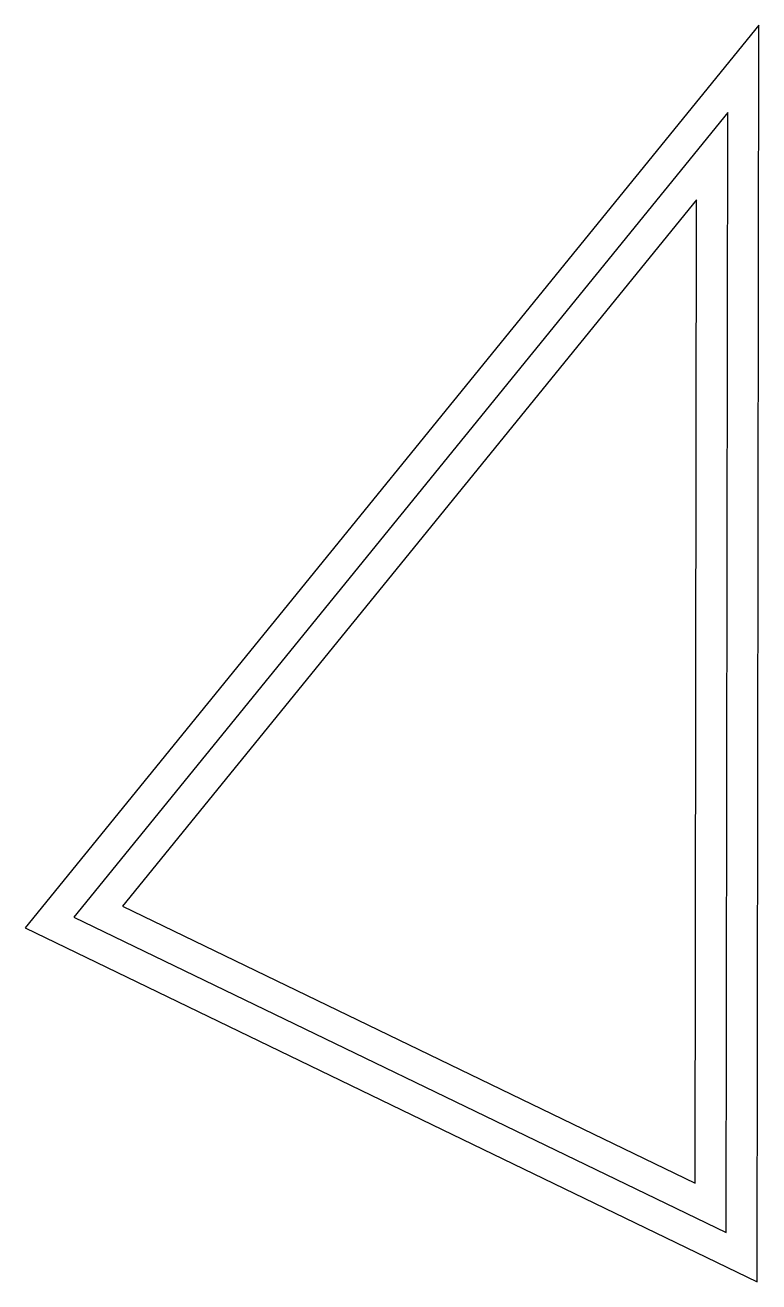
# Model space of a CAD drawing. Header units: millimetres. Extents: x -2 to 117, y -58 to 145.
import ezdxf

# ---------------------------------------------------------------- set-up
doc = ezdxf.new("R2010")
doc.units = ezdxf.units.MM
doc.layers.get('0').update_dxf_attribs({"linetype": 'CONTINUOUS'})

msp = doc.modelspace()

# ---------------------------------------------------------------- linework, layer by layer
for points in [[(116.35, -57.69), (116.63, 145.09), (-1.75, -0.59)], [(6.12, 1.16), (111.36, -49.73), (111.61, 130.98)], [(13.98, 2.91), (106.37, -41.76), (106.59, 116.87)]]:
    msp.add_lwpolyline(points, close=True)

doc.saveas('drawing.dxf')
